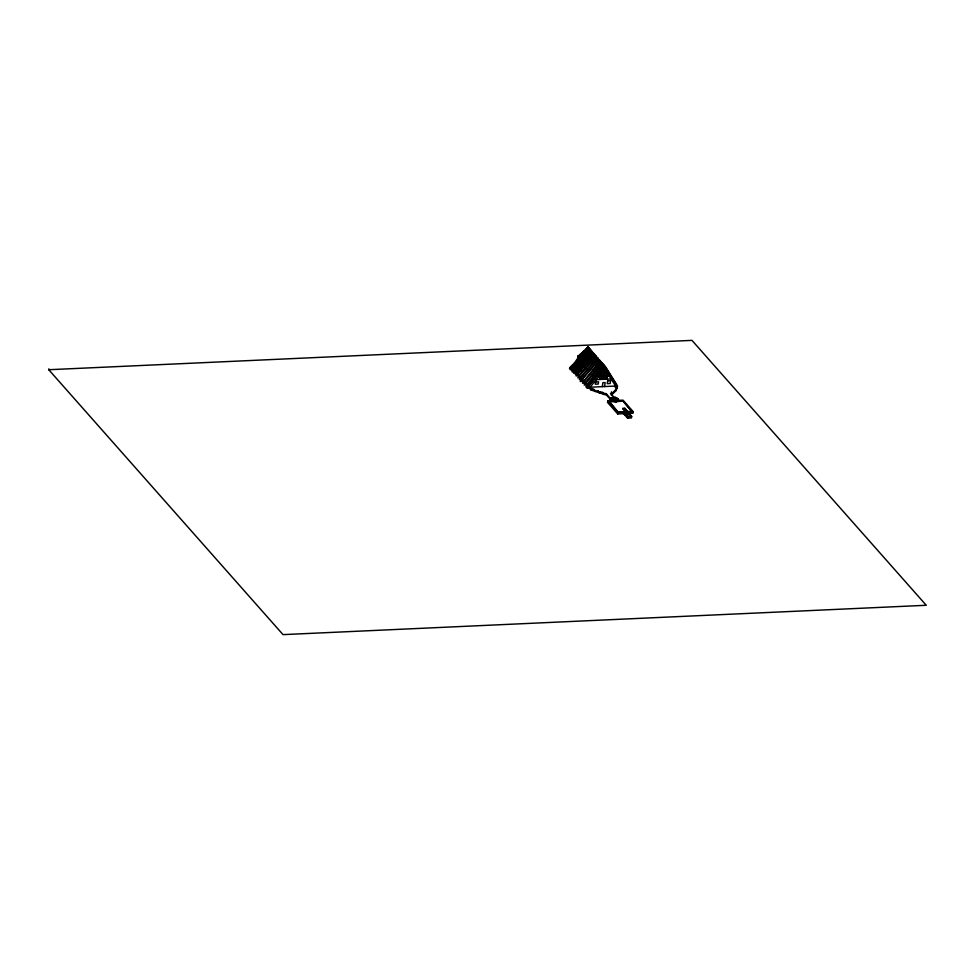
<?xml version="1.0" encoding="UTF-8"?>
<svg xmlns="http://www.w3.org/2000/svg" width="975" height="975" viewBox="0 0 975 975"><rect width="100%" height="100%" fill="white"/><g stroke="black" fill="none" stroke-linecap="round" stroke-linejoin="round"><path stroke-width="1.46" d="M613.775 397.776L611.812 397.898L615.31 397.41L617.979 399.421A3.425 1.402 8.7 0 1 616.797 400.591C616.395 401.639 615.566 401.944 615.201 400.701A3.425 1.402 8.7 0 1 612.02 399.799L611.288 399.043M577.98 359.153L578.26 355.936M576.981 360.47L578.224 355.912L583.732 351.353L578.126 359.288L578.467 356.033M48.75 369.72L691.97 340.372L926.25 605.28L283.03 634.628L48.75 369.72L48.884 368.842M573.653 365.808L571.996 368.428L569.546 368.574L587.998 346.856L590.826 351.39M575.092 371.975L590.704 353.011L591.106 350.366L594.214 355.229M592.142 351.536L591.74 354.181L576.128 373.145L573.69 373.23L592.142 351.536L594.421 355.18M598.528 359.836L596.249 356.192L577.797 377.873L580.247 377.764L577.456 373.608L592.922 355.522L593.324 352.877L595.652 356.777M580.247 377.8L595.847 358.824L596.249 356.192M597.809 357.959L597.407 360.592L581.807 379.567L579.369 379.641L597.809 357.959L601.612 364.028M575.177 364.028L587.596 349.501L587.998 346.856L581.063 354.169M599.406 359.763L599.003 362.395L583.403 381.371L580.247 381.481L599.406 359.763L601.733 363.651M573.166 368.757L588.632 350.671L589.034 348.026L593.69 355.314M574.202 369.927L589.668 351.841L590.07 349.196L593.872 355.278M601.002 361.567L600.6 364.211L585 383.175L582.55 383.248L601.002 361.567L604.805 367.648M602.574 363.334L602.172 365.978L586.56 384.942L584.147 385.028L602.574 363.334L606.365 369.415M589.363 388.111L604.975 369.147L616.858 388.074L615.81 390.841L611.179 395.046L616.858 388.074M594.518 354.23L594.116 356.862L578.504 375.838L576.067 375.911L594.518 354.23L596.798 357.874M616.736 388.928L615.079 386.063L589.497 387.233L591.057 389.988L606.682 395.253L610.508 399.579A4.192 1.718 8.7 0 0 610.508 401.395M595.091 391.597L593.702 389.025L591.191 389.147L606.816 394.412L610.63 398.726M600.039 379.47L600.893 373.913L607.632 373.608L606.828 379.165M599.454 393.181L598.065 390.609M604.207 365.186L603.805 367.831L588.205 386.795L585.792 386.88L604.207 365.186L616.358 384.638M602.294 386.648L602.903 382.663L605.146 382.566L604.537 386.551M603.415 379.324L605.378 366.503L617.528 385.954L617.394 386.807L614.957 386.917M603.635 394.448L602.526 392.206L599.588 392.34L606.816 394.388L606.682 395.253M628.741 413.51L629.241 414.68L629.423 413.473L624.865 408.318L622.806 408.415L624.829 411.023C625.048 413.839 625.389 409.134 627.01 413.534L633.007 413.254L633.238 411.718L623.025 400.164L607.766 400.859L607.535 402.407L617.748 413.948L623.659 413.68L625.609 414.753L624.646 414.789M609.058 401.468L618.247 412.315L609.058 401.468L622.842 400.835L632.019 411.682L622.842 400.835M610.569 399.579L610.85 397.642L613.665 397.312M611.288 399.397L610.691 397.715A4.192 1.718 8.7 0 0 611.13 399.689A4.192 1.718 8.7 0 0 615.542 400.81L615.444 401.663M612.056 397.678L611.569 398.092L613.702 398.202L613.811 397.483M612.629 394.046L611.508 391.779M614.311 392.498L614.445 391.645M615.81 390.841L615.944 390M616.456 400.664L616.529 400.749A4.192 1.718 8.7 0 0 618.455 399.238A4.192 1.718 8.7 0 0 615.31 397.434L615.14 398.495L610.508 393.303L612.763 393.193M615.652 399.116L615.31 397.41M615.761 399.189L616.017 398.129M615.481 401.2L616.492 401.078L615.176 400.932A3.425 1.402 8.7 0 1 611.983 400.03L611.252 398.665M617.748 413.948L617.979 412.413L607.766 400.859M617.979 412.413L623.903 412.145L623.659 413.68L627.595 418.129L631.447 417.946L631.678 416.41L627.742 411.962M626.901 410.926L626.559 412.12L626.901 410.926L624.865 408.318M624.938 412.242L624.829 411.023M626.559 412.12L627.108 411.17L629.168 413.485L628.826 414.692M626.974 412.108L627.108 411.17M622.806 408.415L627.717 413.814L627.583 414.753L627.01 413.534M627.169 414.777L627.425 413.51M627.595 418.129L627.827 416.593L623.903 412.145M611.215 398.897L615.92 398.105M583.038 352.462L583.732 351.353M593.324 352.877L575.53 373.705L575.396 374.546L577.322 374.461M590.07 349.196L571.618 370.89L574.068 370.78M605.378 366.503L587.084 387.343L586.95 388.196L589.375 388.074L591.057 389.988L593.58 389.878M589.034 348.026L570.253 369.732L573.032 369.61M591.106 350.366L572.325 372.072L575.104 371.938M572.642 364.869L569.68 367.697L572.13 367.587M610.387 399.653L611.02 399.372M615.993 401.078L616.773 400.822A3.425 1.402 8.7 0 0 617.943 399.653L617.224 398.909M615.505 401.139L616.395 400.871M579.455 355.851L578.224 355.912L579.479 356.558M579.528 356.289L578.504 356.338L578.09 359.068L579.101 359.019M578.955 357.155L581.137 357.057M576.347 360.116L578.614 360.007M569.558 368.538L571.996 368.428M602.258 372.328L606.755 372.121M600.661 375.448L607.401 375.143M609.192 376.204L598.516 376.691L597.346 375.375M600.417 377.02L607.157 376.716M600.161 378.666L606.962 378.349M595.981 379.653L610.85 378.982M603.769 393.607L606.011 393.498M611.41 398.568L617.212 398.897M608.997 401.858L622.781 401.225M622.757 408.683L624.829 408.586M618.308 411.925L632.08 411.292M624.682 411.962L625.341 412.23M626.511 411.938L633.238 411.718M627.717 413.814L628.973 413.766L626.486 410.95M626.876 414.436L627.583 414.753M628.607 414.448L629.241 414.68M627.827 416.593L631.678 416.41M626.608 417.02L627.571 416.971M615.42 401.627L616.444 401.615M591.191 389.135L595.225 390.731M587.596 349.501L588.632 350.671M589.668 351.841L590.704 353.011M592.922 355.522L597.407 360.592M600.6 364.211L602.172 365.978M587.986 356.192L589.01 357.362M590.204 358.702L593.129 362.005M594.689 363.773L596.286 365.576M597.882 367.38L599.454 369.159M586.292 360.543L588.668 363.224M596.724 372.34L598.37 374.193M585.28 361.725L587.657 364.418M592.544 369.952L594.141 371.755M581.709 363.517L582.745 364.687M585.122 367.38L586.865 369.342M591.618 374.717L593.178 376.484M580.503 370.049L581.685 371.39M575.226 371.097L576.262 372.267M581.941 378.69L583.538 380.494M585.134 382.298L586.694 384.065M617.565 400.103L617.821 400.481A3.425 1.402 8.7 0 1 617.65 401.188M607.888 371.841L609.412 374.278M611.691 377.922L613.202 380.36M578.687 356.143L578.711 357.996M617.589 400.481A4.192 1.718 8.7 0 1 618.211 401.42M617.248 401.456A3.425 1.402 8.7 0 1 614.153 401.663M595.64 381.932L595.286 384.199L598.223 384.065L598.565 381.798L595.64 381.932M607.644 380.859L607.218 383.65L610.155 383.516L610.582 380.725L607.644 380.859"/></g></svg>
